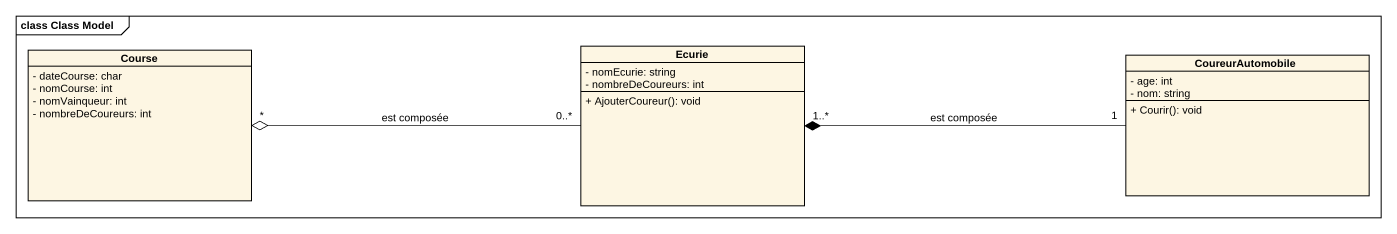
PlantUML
@startuml
mainframe class Class Model
hide circle
hide empty members
skinparam classAttributeIconSize 0
class Course {
  - dateCourse: char
  - nomCourse: int
  - nomVainqueur: int
  - nombreDeCoureurs: int
}
class Ecurie {
  - nomEcurie: string
  - nombreDeCoureurs: int
  + AjouterCoureur(): void
}
class CoureurAutomobile {
  - age: int
  - nom: string
  + Courir(): void
}
Ecurie "0..*" -left-o "*" Course : est composée
CoureurAutomobile "1" -left-* "1..*" Ecurie : est composée
@enduml
